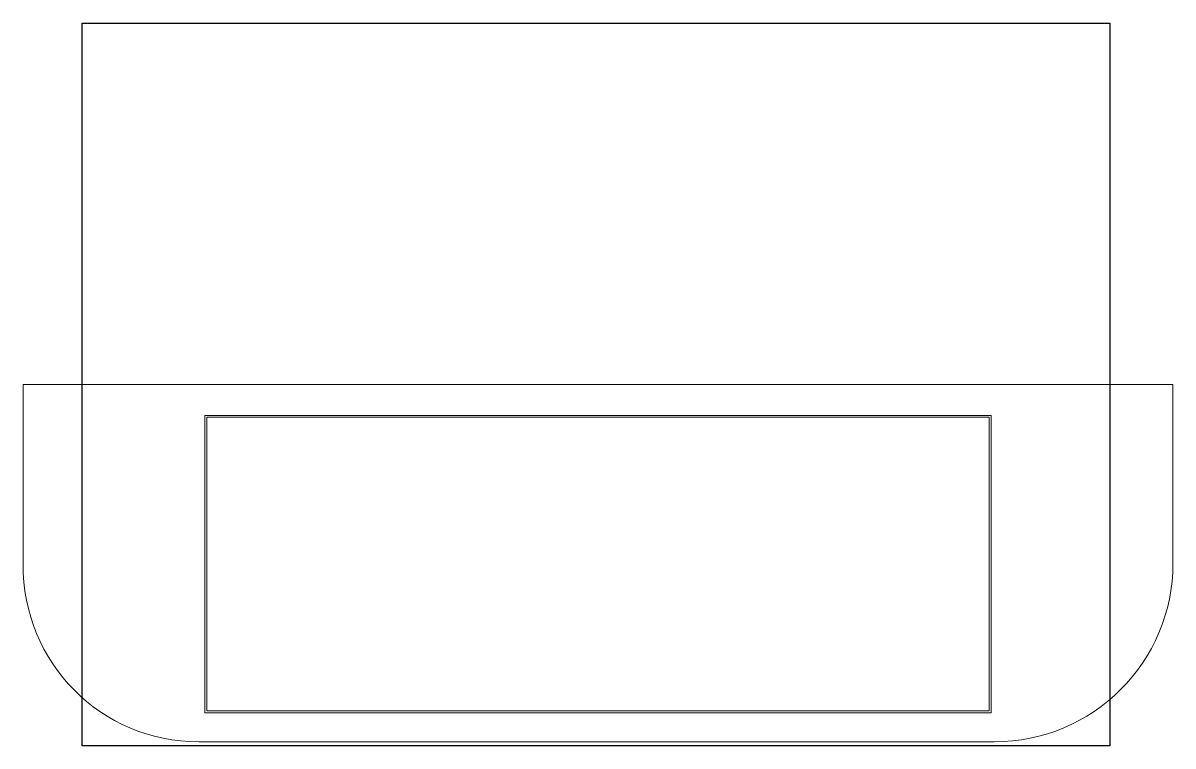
# Model space of a CAD drawing. Header units: inches. Extents: x 12.4 to 35.3, y -16.3 to -1.9.
import ezdxf

# ---------------------------------------------------------------- set-up
doc = ezdxf.new("R2010")
doc.units = ezdxf.units.IN
doc.header["$MEASUREMENT"] = 0
doc.layers.add('Calque 1', color=7, linetype='Continuous')
doc.layers.add('Calque 2', color=7, linetype='Continuous')
picture_1 = doc.add_image_def('image1.png', size_in_pixel=(4510, 3174))

msp = doc.modelspace()

# ---------------------------------------------------------------- linework, layer by layer
at = {"layer": 'Calque 1', "lineweight": 0}
for points in [[(31.693, -15.646), (16.012, -15.646), (16.012, -9.719), (31.693, -9.719), (31.693, -15.646)], [(31.654, -15.611), (16.05, -15.611), (16.05, -9.754), (31.654, -9.754), (31.654, -15.611)]]:
    msp.add_lwpolyline(points, dxfattribs=at)
msp.add_open_spline([(15.897, -16.228), (13.929, -16.228), (12.387, -14.65), (12.387, -12.682), (12.387, -12.682), (12.387, -9.102), (12.387, -9.102), (12.387, -9.102), (35.317, -9.102), (35.317, -9.102), (35.317, -9.102), (35.317, -12.665), (35.317, -12.665), (35.317, -14.633), (33.722, -16.228), (31.754, -16.228), (31.754, -16.228), (15.897, -16.228), (15.897, -16.228)], degree=3, knots=[0, 0, 0, 0, 1, 1, 1, 2, 2, 2, 3, 3, 3, 4, 4, 4, 5, 5, 5, 6, 6, 6, 6], dxfattribs=at)

# ---------------------------------------------------------------- pictures from other files: only their frames are drawn
at = {"layer": 'Calque 2'}
image = msp.add_image(picture_1, insert=(13.569, -16.31), size_in_units=(20.486, 14.417), dxfattribs=at)

doc.saveas('drawing.dxf')
